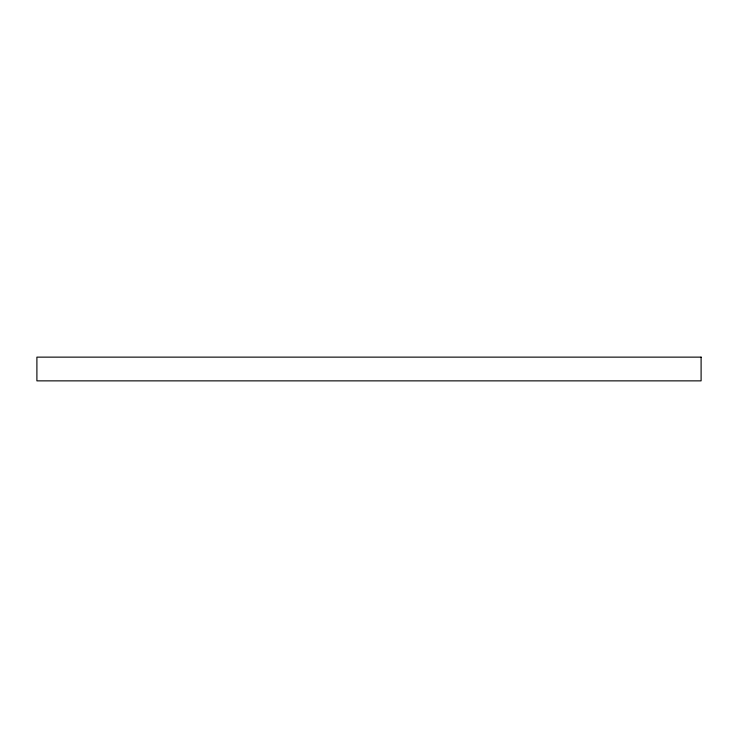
<?xml version="1.0" encoding="UTF-8"?>
<svg xmlns="http://www.w3.org/2000/svg" width="738" height="738" viewBox="0 0 738 738"><rect width="100%" height="100%" fill="white"/><g stroke="black" fill="none" stroke-linecap="round" stroke-linejoin="round"><path stroke-width="1.11" d="M701.1 357.137L36.9 357.137L36.9 380.863L701.1 380.863L701.1 357.137"/></g></svg>
